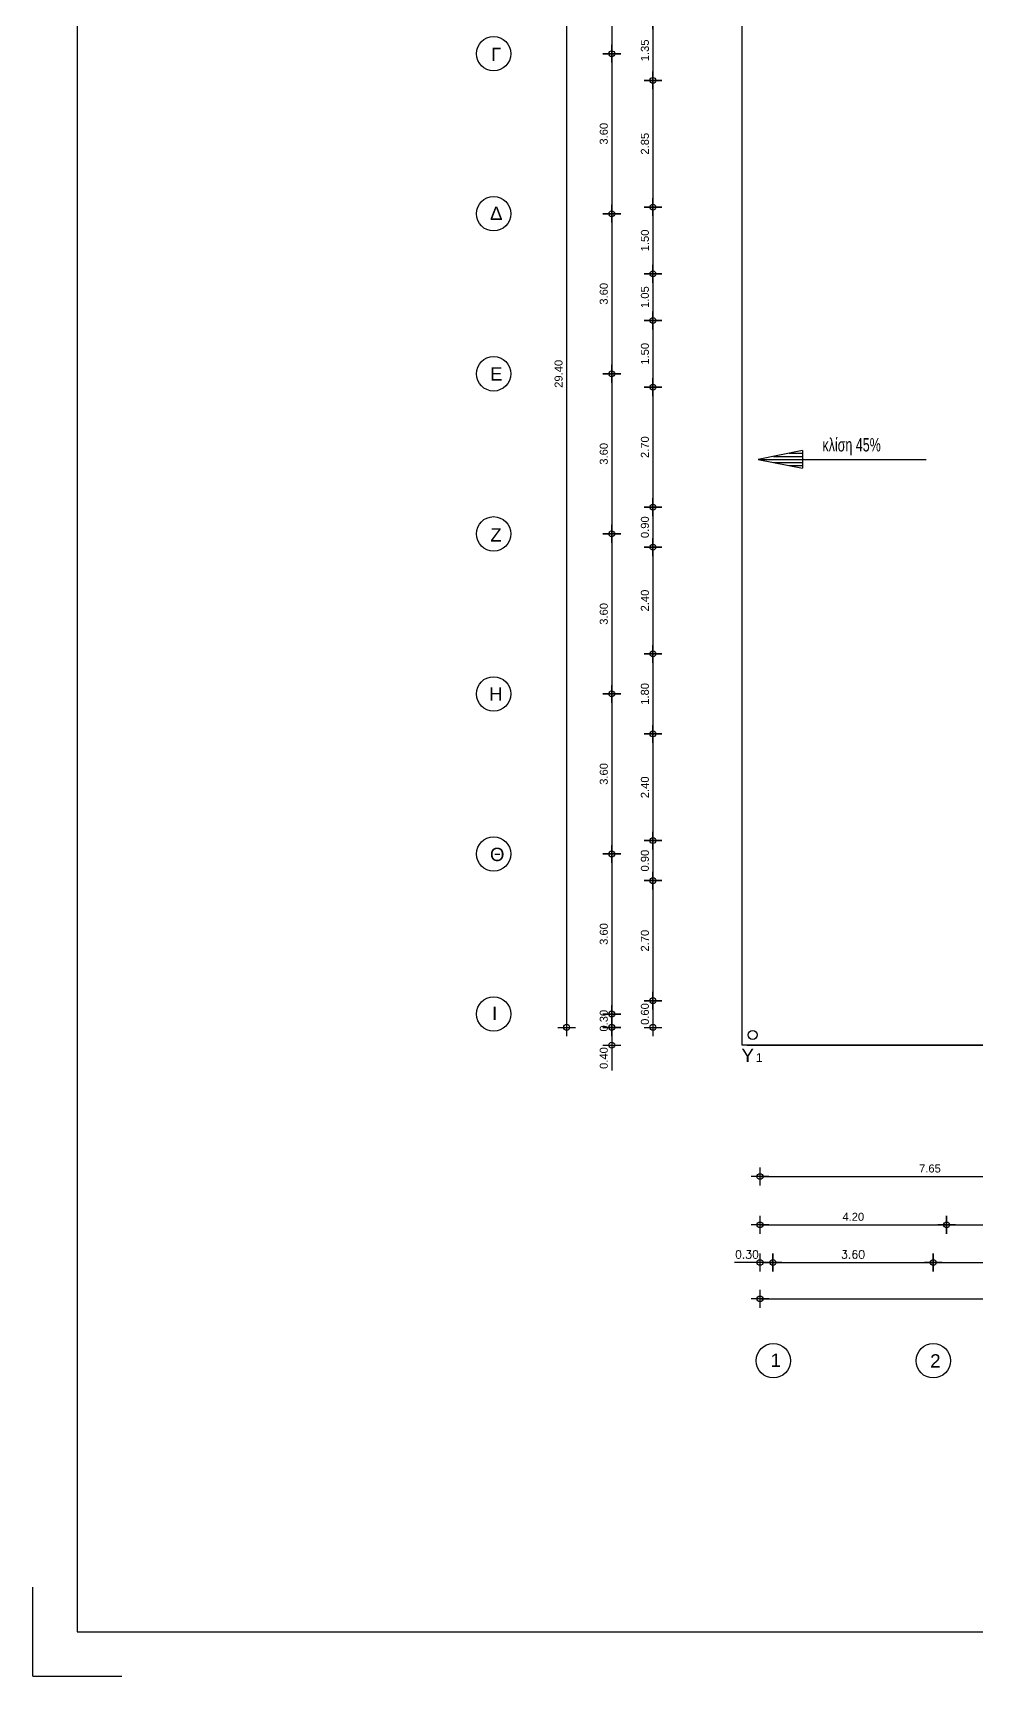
# Model space of a CAD drawing. Header units: metres. Extents: x -11 to 85, y -301 to 135.
# Drawn here: x -1.99 to 19.24, y 75.65 to 112.61 of the extents above; entities that cross this region are included whole.
import ezdxf

# ---------------------------------------------------------------- set-up
doc = ezdxf.new("R2010")
doc.units = ezdxf.units.M
doc.header["$LTSCALE"] = 0.036
doc.header["$PDMODE"] = 2
for name, color, linetype in [('arxitek doma', 252, 'Continuous'), ('BORDER', 5, 'Continuous'), ('DIMBLK', 252, 'Continuous'), ('LAYER-ON', 4, 'Continuous'), ('MARKS', 2, 'Continuous')]:
    doc.layers.add(name, color=color, linetype=linetype)
doc.styles.add('comu-c', font='ugcompl.shx', dxfattribs={"width": 0.7})
doc.styles.add('COMU-N', font='arial.ttf')
doc.styles.get("Standard").update_dxf_attribs({"font": 'arial.ttf'})
doc.dimstyles.new('CADWDOT', dxfattribs={"dimscale": 0.1, "dimtxt": 1.8, "dimasz": 0.08, "dimexe": 2, "dimexo": 0, "dimgap": 0.09, "dimtad": 0, "dimrnd": 0.001, "dimzin": 0, "dimdsep": 46, "dimtxsty": 'Standard', "dimblk1": 'ARTDIM', "dimblk2": 'ARTDIM', "dimsah": 1, "dimcen": 0.09, "dimdle": 0.05, "dimse1": 1, "dimse2": 1, "dimadec": 0, "dimazin": 0, "dimtfac": 1, "dimtmove": 0, "dimatfit": 3, "dimldrblk": 'ARTDIM', "dimfxl": 2, "dimtvp": 0.9999, "dimtolj": 1, "dimtzin": 0, "dimarcsym": 0})

# ---------------------------------------------------------------- blocks, each defined once
blk = doc.blocks.new('art103')
at = {"layer": 'BORDER'}
for p, q in [((0.25, 14.6), (0.25, 0.25)), ((0.25, 0.25), (20.75, 0.25))]:
    blk.add_line(p, q, dxfattribs=at)
at = {"layer": 'MARKS'}
for q in [(0, 0.5), (0.5, 0)]:
    blk.add_line((0, 0), q, dxfattribs=at)
blk = doc.blocks.new('ARTDIM')
at = {"layer": 'DIMBLK'}
for p, q in [((-24.9975, 0), (24.9975, 0)), ((0, -24.9975), (0, 24.9975))]:
    blk.add_line(p, q, dxfattribs=at)
blk.add_circle((0, 0), 8.25, dxfattribs=at)
blk = doc.blocks.new('*D1670')
at = {"layer": 'arxitek doma', "color": 0, "lineweight": -2}
blk.add_line((10.023, 119.63), (10.023, 90.246), dxfattribs=at)
at = {"layer": 'Defpoints', "color": 0, "transparency": 16777216}
for p in [(13.137, 119.638), (10.023, 90.238), (13.137, 90.238)]:
    blk.add_point(p, dxfattribs=at)
at = {"layer": 'arxitek doma', "color": 0, "lineweight": -2, "xscale": 0.008, "yscale": 0.008, "zscale": 0.008}
for p, rotation in [((10.023, 119.638), 90), ((10.023, 90.238), 270)]:
    blk.add_blockref('ARTDIM', p, dxfattribs=dict(at, rotation=rotation))
at = {"layer": 'arxitek doma', "color": 0, "insert": (9.843, 104.938), "char_height": 0.18, "attachment_point": 5, "rotation": 90}
blk.add_mtext('\\A1;29.40', dxfattribs=at)
blk = doc.blocks.new('*D1673')
at = {"layer": 'arxitek doma', "color": 0, "lineweight": -2}
blk.add_line((11.04, 115.73), (11.04, 112.146), dxfattribs=at)
at = {"layer": 'Defpoints', "color": 0, "transparency": 16777216}
for p in [(7.53, 115.738), (7.53, 112.138), (11.04, 112.138)]:
    blk.add_point(p, dxfattribs=at)
at = {"layer": 'arxitek doma', "color": 0, "lineweight": -2, "xscale": 0.008, "yscale": 0.008, "zscale": 0.008}
for p, rotation in [((11.04, 115.738), 90), ((11.04, 112.138), 270)]:
    blk.add_blockref('ARTDIM', p, dxfattribs=dict(at, rotation=rotation))
at = {"layer": 'arxitek doma', "color": 0, "insert": (10.86, 113.938), "char_height": 0.18, "attachment_point": 5, "rotation": 90}
blk.add_mtext('\\A1;3.60', dxfattribs=at)
blk = doc.blocks.new('*D1674')
at = {"layer": 'arxitek doma', "color": 0, "lineweight": -2}
blk.add_line((11.04, 112.13), (11.04, 108.546), dxfattribs=at)
at = {"layer": 'Defpoints', "color": 0, "transparency": 16777216}
for p in [(7.53, 112.138), (7.53, 108.538), (11.04, 108.538)]:
    blk.add_point(p, dxfattribs=at)
at = {"layer": 'arxitek doma', "color": 0, "lineweight": -2, "xscale": 0.008, "yscale": 0.008, "zscale": 0.008}
for p, rotation in [((11.04, 112.138), 90), ((11.04, 108.538), 270)]:
    blk.add_blockref('ARTDIM', p, dxfattribs=dict(at, rotation=rotation))
at = {"layer": 'arxitek doma', "color": 0, "insert": (10.86, 110.338), "char_height": 0.18, "attachment_point": 5, "rotation": 90}
blk.add_mtext('\\A1;3.60', dxfattribs=at)
blk = doc.blocks.new('*D1675')
at = {"layer": 'arxitek doma', "color": 0, "lineweight": -2}
blk.add_line((11.04, 108.53), (11.04, 104.946), dxfattribs=at)
at = {"layer": 'Defpoints', "color": 0, "transparency": 16777216}
for p in [(7.53, 108.538), (7.53, 104.938), (11.04, 104.938)]:
    blk.add_point(p, dxfattribs=at)
at = {"layer": 'arxitek doma', "color": 0, "lineweight": -2, "xscale": 0.008, "yscale": 0.008, "zscale": 0.008}
for p, rotation in [((11.04, 108.538), 90), ((11.04, 104.938), 270)]:
    blk.add_blockref('ARTDIM', p, dxfattribs=dict(at, rotation=rotation))
at = {"layer": 'arxitek doma', "color": 0, "insert": (10.86, 106.738), "char_height": 0.18, "attachment_point": 5, "rotation": 90}
blk.add_mtext('\\A1;3.60', dxfattribs=at)
blk = doc.blocks.new('*D1676')
at = {"layer": 'arxitek doma', "color": 0, "lineweight": -2}
blk.add_line((11.04, 104.93), (11.04, 101.346), dxfattribs=at)
at = {"layer": 'Defpoints', "color": 0, "transparency": 16777216}
for p in [(7.53, 104.938), (7.53, 101.338), (11.04, 101.338)]:
    blk.add_point(p, dxfattribs=at)
at = {"layer": 'arxitek doma', "color": 0, "lineweight": -2, "xscale": 0.008, "yscale": 0.008, "zscale": 0.008}
for p, rotation in [((11.04, 104.938), 90), ((11.04, 101.338), 270)]:
    blk.add_blockref('ARTDIM', p, dxfattribs=dict(at, rotation=rotation))
at = {"layer": 'arxitek doma', "color": 0, "insert": (10.86, 103.138), "char_height": 0.18, "attachment_point": 5, "rotation": 90}
blk.add_mtext('\\A1;3.60', dxfattribs=at)
blk = doc.blocks.new('*D1677')
at = {"layer": 'arxitek doma', "color": 0, "lineweight": -2}
blk.add_line((11.04, 101.33), (11.04, 97.746), dxfattribs=at)
at = {"layer": 'Defpoints', "color": 0, "transparency": 16777216}
for p in [(7.53, 101.338), (7.53, 97.738), (11.04, 97.738)]:
    blk.add_point(p, dxfattribs=at)
at = {"layer": 'arxitek doma', "color": 0, "lineweight": -2, "xscale": 0.008, "yscale": 0.008, "zscale": 0.008}
for p, rotation in [((11.04, 101.338), 90), ((11.04, 97.738), 270)]:
    blk.add_blockref('ARTDIM', p, dxfattribs=dict(at, rotation=rotation))
at = {"layer": 'arxitek doma', "color": 0, "insert": (10.86, 99.538), "char_height": 0.18, "attachment_point": 5, "rotation": 90}
blk.add_mtext('\\A1;3.60', dxfattribs=at)
blk = doc.blocks.new('*D1678')
at = {"layer": 'arxitek doma', "color": 0, "lineweight": -2}
blk.add_line((11.04, 97.73), (11.04, 94.146), dxfattribs=at)
at = {"layer": 'Defpoints', "color": 0, "transparency": 16777216}
for p in [(7.53, 97.738), (7.53, 94.138), (11.04, 94.138)]:
    blk.add_point(p, dxfattribs=at)
at = {"layer": 'arxitek doma', "color": 0, "lineweight": -2, "xscale": 0.008, "yscale": 0.008, "zscale": 0.008}
for p, rotation in [((11.04, 97.738), 90), ((11.04, 94.138), 270)]:
    blk.add_blockref('ARTDIM', p, dxfattribs=dict(at, rotation=rotation))
at = {"layer": 'arxitek doma', "color": 0, "insert": (10.86, 95.938), "char_height": 0.18, "attachment_point": 5, "rotation": 90}
blk.add_mtext('\\A1;3.60', dxfattribs=at)
blk = doc.blocks.new('*D1679')
at = {"layer": 'arxitek doma', "color": 0, "lineweight": -2}
blk.add_line((11.04, 94.13), (11.04, 90.546), dxfattribs=at)
at = {"layer": 'Defpoints', "color": 0, "transparency": 16777216}
for p in [(7.53, 94.138), (7.53, 90.538), (11.04, 90.538)]:
    blk.add_point(p, dxfattribs=at)
at = {"layer": 'arxitek doma', "color": 0, "lineweight": -2, "xscale": 0.008, "yscale": 0.008, "zscale": 0.008}
for p, rotation in [((11.04, 94.138), 90), ((11.04, 90.538), 270)]:
    blk.add_blockref('ARTDIM', p, dxfattribs=dict(at, rotation=rotation))
at = {"layer": 'arxitek doma', "color": 0, "insert": (10.86, 92.338), "char_height": 0.18, "attachment_point": 5, "rotation": 90}
blk.add_mtext('\\A1;3.60', dxfattribs=at)
blk = doc.blocks.new('*D1680')
at = {"layer": 'arxitek doma', "color": 0, "lineweight": -2}
blk.add_line((11.04, 90.53), (11.04, 90.246), dxfattribs=at)
at = {"layer": 'Defpoints', "color": 0, "transparency": 16777216}
for p in [(7.53, 90.538), (11.04, 90.238), (13.137, 90.238)]:
    blk.add_point(p, dxfattribs=at)
at = {"layer": 'arxitek doma', "color": 0, "lineweight": -2, "xscale": 0.008, "yscale": 0.008, "zscale": 0.008}
for p, rotation in [((11.04, 90.538), 90), ((11.04, 90.238), 270)]:
    blk.add_blockref('ARTDIM', p, dxfattribs=dict(at, rotation=rotation))
at = {"layer": 'arxitek doma', "color": 0, "insert": (10.86, 90.388), "char_height": 0.18, "attachment_point": 5, "rotation": 90}
blk.add_mtext('\\A1;0.30', dxfattribs=at)
blk = doc.blocks.new('*D1685')
at = {"layer": 'arxitek doma', "color": 0, "lineweight": -2}
blk.add_line((11.965, 112.88), (11.965, 111.546), dxfattribs=at)
at = {"layer": 'Defpoints', "color": 0, "transparency": 16777216}
for p in [(13.428, 112.888), (11.965, 111.538), (13.428, 111.538)]:
    blk.add_point(p, dxfattribs=at)
at = {"layer": 'arxitek doma', "color": 0, "lineweight": -2, "xscale": 0.008, "yscale": 0.008, "zscale": 0.008}
for p, rotation in [((11.965, 112.888), 90), ((11.965, 111.538), 270)]:
    blk.add_blockref('ARTDIM', p, dxfattribs=dict(at, rotation=rotation))
at = {"layer": 'arxitek doma', "color": 0, "insert": (11.785, 112.213), "char_height": 0.18, "attachment_point": 5, "rotation": 90}
blk.add_mtext('\\A1;1.35', dxfattribs=at)
blk = doc.blocks.new('*D1686')
at = {"layer": 'arxitek doma', "color": 0, "lineweight": -2}
blk.add_line((11.965, 111.53), (11.965, 108.696), dxfattribs=at)
at = {"layer": 'Defpoints', "color": 0, "transparency": 16777216}
for p in [(13.428, 111.538), (11.965, 108.688), (13.428, 108.688)]:
    blk.add_point(p, dxfattribs=at)
at = {"layer": 'arxitek doma', "color": 0, "lineweight": -2, "xscale": 0.008, "yscale": 0.008, "zscale": 0.008}
for p, rotation in [((11.965, 111.538), 90), ((11.965, 108.688), 270)]:
    blk.add_blockref('ARTDIM', p, dxfattribs=dict(at, rotation=rotation))
at = {"layer": 'arxitek doma', "color": 0, "insert": (11.785, 110.113), "char_height": 0.18, "attachment_point": 5, "rotation": 90}
blk.add_mtext('\\A1;2.85', dxfattribs=at)
blk = doc.blocks.new('*D1687')
at = {"layer": 'arxitek doma', "color": 0, "lineweight": -2}
blk.add_line((11.965, 108.68), (11.965, 107.196), dxfattribs=at)
at = {"layer": 'Defpoints', "color": 0, "transparency": 16777216}
for p in [(13.428, 108.688), (11.965, 107.188), (13.428, 107.188)]:
    blk.add_point(p, dxfattribs=at)
at = {"layer": 'arxitek doma', "color": 0, "lineweight": -2, "xscale": 0.008, "yscale": 0.008, "zscale": 0.008}
for p, rotation in [((11.965, 108.688), 90), ((11.965, 107.188), 270)]:
    blk.add_blockref('ARTDIM', p, dxfattribs=dict(at, rotation=rotation))
at = {"layer": 'arxitek doma', "color": 0, "insert": (11.785, 107.938), "char_height": 0.18, "attachment_point": 5, "rotation": 90}
blk.add_mtext('\\A1;1.50', dxfattribs=at)
blk = doc.blocks.new('*D1688')
at = {"layer": 'arxitek doma', "color": 0, "lineweight": -2}
blk.add_line((11.965, 107.18), (11.965, 106.146), dxfattribs=at)
at = {"layer": 'Defpoints', "color": 0, "transparency": 16777216}
for p in [(13.728, 107.188), (11.965, 106.138), (13.728, 106.138)]:
    blk.add_point(p, dxfattribs=at)
at = {"layer": 'arxitek doma', "color": 0, "lineweight": -2, "xscale": 0.008, "yscale": 0.008, "zscale": 0.008}
for p, rotation in [((11.965, 107.188), 90), ((11.965, 106.138), 270)]:
    blk.add_blockref('ARTDIM', p, dxfattribs=dict(at, rotation=rotation))
at = {"layer": 'arxitek doma', "color": 0, "insert": (11.785, 106.663), "char_height": 0.18, "attachment_point": 5, "rotation": 90}
blk.add_mtext('\\A1;1.05', dxfattribs=at)
blk = doc.blocks.new('*D1689')
at = {"layer": 'arxitek doma', "color": 0, "lineweight": -2}
blk.add_line((11.965, 106.13), (11.965, 104.646), dxfattribs=at)
at = {"layer": 'Defpoints', "color": 0, "transparency": 16777216}
for p in [(13.728, 106.138), (11.965, 104.638), (13.728, 104.638)]:
    blk.add_point(p, dxfattribs=at)
at = {"layer": 'arxitek doma', "color": 0, "lineweight": -2, "xscale": 0.008, "yscale": 0.008, "zscale": 0.008}
for p, rotation in [((11.965, 106.138), 90), ((11.965, 104.638), 270)]:
    blk.add_blockref('ARTDIM', p, dxfattribs=dict(at, rotation=rotation))
at = {"layer": 'arxitek doma', "color": 0, "insert": (11.785, 105.388), "char_height": 0.18, "attachment_point": 5, "rotation": 90}
blk.add_mtext('\\A1;1.50', dxfattribs=at)
blk = doc.blocks.new('*D1690')
at = {"layer": 'arxitek doma', "color": 0, "lineweight": -2}
blk.add_line((11.965, 104.63), (11.965, 101.946), dxfattribs=at)
at = {"layer": 'Defpoints', "color": 0, "transparency": 16777216}
for p in [(13.428, 104.638), (11.965, 101.938), (13.428, 101.938)]:
    blk.add_point(p, dxfattribs=at)
at = {"layer": 'arxitek doma', "color": 0, "lineweight": -2, "xscale": 0.008, "yscale": 0.008, "zscale": 0.008}
for p, rotation in [((11.965, 104.638), 90), ((11.965, 101.938), 270)]:
    blk.add_blockref('ARTDIM', p, dxfattribs=dict(at, rotation=rotation))
at = {"layer": 'arxitek doma', "color": 0, "insert": (11.785, 103.288), "char_height": 0.18, "attachment_point": 5, "rotation": 90}
blk.add_mtext('\\A1;2.70', dxfattribs=at)
blk = doc.blocks.new('*D1691')
at = {"layer": 'arxitek doma', "color": 0, "lineweight": -2}
blk.add_line((11.965, 101.93), (11.965, 101.046), dxfattribs=at)
at = {"layer": 'Defpoints', "color": 0, "transparency": 16777216}
for p in [(13.428, 101.938), (11.965, 101.038), (13.428, 101.038)]:
    blk.add_point(p, dxfattribs=at)
at = {"layer": 'arxitek doma', "color": 0, "lineweight": -2, "xscale": 0.008, "yscale": 0.008, "zscale": 0.008}
for p, rotation in [((11.965, 101.938), 90), ((11.965, 101.038), 270)]:
    blk.add_blockref('ARTDIM', p, dxfattribs=dict(at, rotation=rotation))
at = {"layer": 'arxitek doma', "color": 0, "insert": (11.785, 101.488), "char_height": 0.18, "attachment_point": 5, "rotation": 90}
blk.add_mtext('\\A1;0.90', dxfattribs=at)
blk = doc.blocks.new('*D1692')
at = {"layer": 'arxitek doma', "color": 0, "lineweight": -2}
blk.add_line((11.965, 101.03), (11.965, 98.646), dxfattribs=at)
at = {"layer": 'Defpoints', "color": 0, "transparency": 16777216}
for p in [(13.428, 101.038), (11.965, 98.638), (13.428, 98.638)]:
    blk.add_point(p, dxfattribs=at)
at = {"layer": 'arxitek doma', "color": 0, "lineweight": -2, "xscale": 0.008, "yscale": 0.008, "zscale": 0.008}
for p, rotation in [((11.965, 101.038), 90), ((11.965, 98.638), 270)]:
    blk.add_blockref('ARTDIM', p, dxfattribs=dict(at, rotation=rotation))
at = {"layer": 'arxitek doma', "color": 0, "insert": (11.785, 99.838), "char_height": 0.18, "attachment_point": 5, "rotation": 90}
blk.add_mtext('\\A1;2.40', dxfattribs=at)
blk = doc.blocks.new('*D1693')
at = {"layer": 'arxitek doma', "color": 0, "lineweight": -2}
blk.add_line((11.965, 98.63), (11.965, 96.846), dxfattribs=at)
at = {"layer": 'Defpoints', "color": 0, "transparency": 16777216}
for p in [(13.428, 98.638), (11.965, 96.838), (13.428, 96.838)]:
    blk.add_point(p, dxfattribs=at)
at = {"layer": 'arxitek doma', "color": 0, "lineweight": -2, "xscale": 0.008, "yscale": 0.008, "zscale": 0.008}
for p, rotation in [((11.965, 98.638), 90), ((11.965, 96.838), 270)]:
    blk.add_blockref('ARTDIM', p, dxfattribs=dict(at, rotation=rotation))
at = {"layer": 'arxitek doma', "color": 0, "insert": (11.785, 97.738), "char_height": 0.18, "attachment_point": 5, "rotation": 90}
blk.add_mtext('\\A1;1.80', dxfattribs=at)
blk = doc.blocks.new('*D1694')
at = {"layer": 'arxitek doma', "color": 0, "lineweight": -2}
blk.add_line((11.965, 96.83), (11.965, 94.446), dxfattribs=at)
at = {"layer": 'Defpoints', "color": 0, "transparency": 16777216}
for p in [(13.428, 96.838), (11.965, 94.438), (13.428, 94.438)]:
    blk.add_point(p, dxfattribs=at)
at = {"layer": 'arxitek doma', "color": 0, "lineweight": -2, "xscale": 0.008, "yscale": 0.008, "zscale": 0.008}
for p, rotation in [((11.965, 96.838), 90), ((11.965, 94.438), 270)]:
    blk.add_blockref('ARTDIM', p, dxfattribs=dict(at, rotation=rotation))
at = {"layer": 'arxitek doma', "color": 0, "insert": (11.785, 95.638), "char_height": 0.18, "attachment_point": 5, "rotation": 90}
blk.add_mtext('\\A1;2.40', dxfattribs=at)
blk = doc.blocks.new('*D1695')
at = {"layer": 'arxitek doma', "color": 0, "lineweight": -2}
blk.add_line((11.965, 94.43), (11.965, 93.546), dxfattribs=at)
at = {"layer": 'Defpoints', "color": 0, "transparency": 16777216}
for p in [(13.428, 94.438), (11.965, 93.538), (13.428, 93.538)]:
    blk.add_point(p, dxfattribs=at)
at = {"layer": 'arxitek doma', "color": 0, "lineweight": -2, "xscale": 0.008, "yscale": 0.008, "zscale": 0.008}
for p, rotation in [((11.965, 94.438), 90), ((11.965, 93.538), 270)]:
    blk.add_blockref('ARTDIM', p, dxfattribs=dict(at, rotation=rotation))
at = {"layer": 'arxitek doma', "color": 0, "insert": (11.785, 93.988), "char_height": 0.18, "attachment_point": 5, "rotation": 90}
blk.add_mtext('\\A1;0.90', dxfattribs=at)
blk = doc.blocks.new('*D1696')
at = {"layer": 'arxitek doma', "color": 0, "lineweight": -2}
blk.add_line((11.965, 93.53), (11.965, 90.846), dxfattribs=at)
at = {"layer": 'Defpoints', "color": 0, "transparency": 16777216}
for p in [(13.428, 93.538), (11.965, 90.838), (13.428, 90.838)]:
    blk.add_point(p, dxfattribs=at)
at = {"layer": 'arxitek doma', "color": 0, "lineweight": -2, "xscale": 0.008, "yscale": 0.008, "zscale": 0.008}
for p, rotation in [((11.965, 93.538), 90), ((11.965, 90.838), 270)]:
    blk.add_blockref('ARTDIM', p, dxfattribs=dict(at, rotation=rotation))
at = {"layer": 'arxitek doma', "color": 0, "insert": (11.785, 92.188), "char_height": 0.18, "attachment_point": 5, "rotation": 90}
blk.add_mtext('\\A1;2.70', dxfattribs=at)
blk = doc.blocks.new('*D1697')
at = {"layer": 'arxitek doma', "color": 0, "lineweight": -2}
blk.add_line((11.965, 90.83), (11.965, 90.246), dxfattribs=at)
at = {"layer": 'Defpoints', "color": 0, "transparency": 16777216}
for p in [(13.428, 90.838), (11.965, 90.238), (13.428, 90.238)]:
    blk.add_point(p, dxfattribs=at)
at = {"layer": 'arxitek doma', "color": 0, "lineweight": -2, "xscale": 0.008, "yscale": 0.008, "zscale": 0.008}
for p, rotation in [((11.965, 90.838), 90), ((11.965, 90.238), 270)]:
    blk.add_blockref('ARTDIM', p, dxfattribs=dict(at, rotation=rotation))
at = {"layer": 'arxitek doma', "color": 0, "insert": (11.785, 90.538), "char_height": 0.18, "attachment_point": 5, "rotation": 90}
blk.add_mtext('\\A1;0.60', dxfattribs=at)
blk = doc.blocks.new('*D1698')
at = {"layer": 'arxitek doma', "color": 0, "lineweight": -2}
blk.add_line((14.382, 84.132), (47.366, 84.132), dxfattribs=at)
at = {"layer": 'Defpoints', "color": 0, "transparency": 16777216}
for p in [(14.374, 88.4), (47.374, 88.4), (47.374, 84.132)]:
    blk.add_point(p, dxfattribs=at)
at = {"layer": 'arxitek doma', "color": 0, "lineweight": -2, "xscale": 0.008, "yscale": 0.008, "zscale": 0.008, "rotation": 180}
blk.add_blockref('ARTDIM', (14.374, 84.132), dxfattribs=at)
at = {"layer": 'arxitek doma', "color": 0, "lineweight": -2, "xscale": 0.008, "yscale": 0.008, "zscale": 0.008}
blk.add_blockref('ARTDIM', (47.374, 84.132), dxfattribs=at)
at = {"layer": 'arxitek doma', "color": 0, "insert": (30.874, 84.312), "char_height": 0.18, "attachment_point": 5}
blk.add_mtext('\\A1;33.00', dxfattribs=at)
blk = doc.blocks.new('*D1699')
at = {"layer": 'arxitek doma', "color": 0, "lineweight": -2}
for p, q in [((14.374, 84.95), (13.799, 84.95)), ((14.657, 84.95), (14.382, 84.95))]:
    blk.add_line(p, q, dxfattribs=at)
at = {"layer": 'Defpoints', "color": 0, "transparency": 16777216}
for p in [(14.374, 88.572), (14.665, 88.572), (14.374, 84.95)]:
    blk.add_point(p, dxfattribs=at)
at = {"layer": 'arxitek doma', "color": 0, "lineweight": -2, "xscale": 0.008, "yscale": 0.008, "zscale": 0.008, "rotation": 180}
blk.add_blockref('ARTDIM', (14.374, 84.95), dxfattribs=at)
at = {"layer": 'arxitek doma', "color": 0, "lineweight": -2, "xscale": 0.008, "yscale": 0.008, "zscale": 0.008}
blk.add_blockref('ARTDIM', (14.665, 84.95), dxfattribs=at)
at = {"layer": 'arxitek doma', "color": 0, "insert": (14.082, 85.13), "char_height": 0.18, "attachment_point": 5}
blk.add_mtext('\\A1;{\\Fcomplex.shx;0.30}', dxfattribs=at)
blk = doc.blocks.new('*D1700')
at = {"layer": 'arxitek doma', "color": 0, "lineweight": -2}
blk.add_line((14.673, 84.95), (18.266, 84.95), dxfattribs=at)
at = {"layer": 'Defpoints', "color": 0, "transparency": 16777216}
for p in [(14.665, 88.572), (18.274, 84.95), (18.274, 81.46)]:
    blk.add_point(p, dxfattribs=at)
at = {"layer": 'arxitek doma', "color": 0, "lineweight": -2, "xscale": 0.008, "yscale": 0.008, "zscale": 0.008, "rotation": 180}
blk.add_blockref('ARTDIM', (14.665, 84.95), dxfattribs=at)
at = {"layer": 'arxitek doma', "color": 0, "lineweight": -2, "xscale": 0.008, "yscale": 0.008, "zscale": 0.008}
blk.add_blockref('ARTDIM', (18.274, 84.95), dxfattribs=at)
at = {"layer": 'arxitek doma', "color": 0, "insert": (16.469, 85.13), "char_height": 0.18, "attachment_point": 5}
blk.add_mtext('\\A1;{\\Fcomplex.shx;3.60}', dxfattribs=at)
blk = doc.blocks.new('*D1701')
at = {"layer": 'arxitek doma', "color": 0, "lineweight": -2}
blk.add_line((18.282, 84.95), (21.866, 84.95), dxfattribs=at)
at = {"layer": 'Defpoints', "color": 0, "transparency": 16777216}
for p in [(21.874, 84.95), (18.274, 81.46), (21.874, 81.46)]:
    blk.add_point(p, dxfattribs=at)
at = {"layer": 'arxitek doma', "color": 0, "lineweight": -2, "xscale": 0.008, "yscale": 0.008, "zscale": 0.008, "rotation": 180}
blk.add_blockref('ARTDIM', (18.274, 84.95), dxfattribs=at)
at = {"layer": 'arxitek doma', "color": 0, "lineweight": -2, "xscale": 0.008, "yscale": 0.008, "zscale": 0.008}
blk.add_blockref('ARTDIM', (21.874, 84.95), dxfattribs=at)
at = {"layer": 'arxitek doma', "color": 0, "insert": (20.074, 85.13), "char_height": 0.18, "attachment_point": 5}
blk.add_mtext('\\A1;3.60', dxfattribs=at)
blk = doc.blocks.new('*D1710')
at = {"layer": 'arxitek doma', "color": 0, "lineweight": -2}
blk.add_line((14.382, 85.796), (18.566, 85.796), dxfattribs=at)
at = {"layer": 'Defpoints', "color": 0, "transparency": 16777216}
for p in [(14.374, 88.572), (18.574, 88.572), (18.574, 85.796)]:
    blk.add_point(p, dxfattribs=at)
at = {"layer": 'arxitek doma', "color": 0, "lineweight": -2, "xscale": 0.008, "yscale": 0.008, "zscale": 0.008, "rotation": 180}
blk.add_blockref('ARTDIM', (14.374, 85.796), dxfattribs=at)
at = {"layer": 'arxitek doma', "color": 0, "lineweight": -2, "xscale": 0.008, "yscale": 0.008, "zscale": 0.008}
blk.add_blockref('ARTDIM', (18.574, 85.796), dxfattribs=at)
at = {"layer": 'arxitek doma', "color": 0, "insert": (16.474, 85.976), "char_height": 0.18, "attachment_point": 5}
blk.add_mtext('\\A1;4.20', dxfattribs=at)
blk = doc.blocks.new('*D1711')
at = {"layer": 'arxitek doma', "color": 0, "lineweight": -2}
blk.add_line((18.582, 85.796), (21.716, 85.796), dxfattribs=at)
at = {"layer": 'Defpoints', "color": 0, "transparency": 16777216}
for p in [(18.574, 88.572), (21.724, 88.572), (21.724, 85.796)]:
    blk.add_point(p, dxfattribs=at)
at = {"layer": 'arxitek doma', "color": 0, "lineweight": -2, "xscale": 0.008, "yscale": 0.008, "zscale": 0.008, "rotation": 180}
blk.add_blockref('ARTDIM', (18.574, 85.796), dxfattribs=at)
at = {"layer": 'arxitek doma', "color": 0, "lineweight": -2, "xscale": 0.008, "yscale": 0.008, "zscale": 0.008}
blk.add_blockref('ARTDIM', (21.724, 85.796), dxfattribs=at)
at = {"layer": 'arxitek doma', "color": 0, "insert": (20.149, 85.976), "char_height": 0.18, "attachment_point": 5}
blk.add_mtext('\\A1;3.15', dxfattribs=at)
blk = doc.blocks.new('*D1753')
at = {"layer": 'arxitek doma', "color": 0, "lineweight": -2}
blk.add_line((14.382, 86.882), (22.016, 86.882), dxfattribs=at)
at = {"layer": 'Defpoints', "color": 0, "transparency": 16777216}
for p in [(14.374, 90.238), (22.024, 90.238), (22.024, 86.882)]:
    blk.add_point(p, dxfattribs=at)
at = {"layer": 'arxitek doma', "color": 0, "lineweight": -2, "xscale": 0.008, "yscale": 0.008, "zscale": 0.008, "rotation": 180}
blk.add_blockref('ARTDIM', (14.374, 86.882), dxfattribs=at)
at = {"layer": 'arxitek doma', "color": 0, "lineweight": -2, "xscale": 0.008, "yscale": 0.008, "zscale": 0.008}
blk.add_blockref('ARTDIM', (22.024, 86.882), dxfattribs=at)
at = {"layer": 'arxitek doma', "color": 0, "insert": (18.199, 87.062), "char_height": 0.18, "attachment_point": 5}
blk.add_mtext('\\A1;7.65', dxfattribs=at)
blk = doc.blocks.new('*D1756')
at = {"layer": 'arxitek doma', "color": 0, "lineweight": -2}
for p, q in [((11.04, 90.23), (11.04, 89.846)), ((11.04, 89.838), (11.04, 89.264))]:
    blk.add_line(p, q, dxfattribs=at)
at = {"layer": 'Defpoints', "color": 0, "transparency": 16777216}
for p in [(14.374, 90.238), (11.04, 89.838), (14.374, 89.838, -3)]:
    blk.add_point(p, dxfattribs=at)
at = {"layer": 'arxitek doma', "color": 0, "lineweight": -2, "xscale": 0.008, "yscale": 0.008, "zscale": 0.008}
for p, rotation in [((11.04, 90.238), 90), ((11.04, 89.838), 270)]:
    blk.add_blockref('ARTDIM', p, dxfattribs=dict(at, rotation=rotation))
at = {"layer": 'arxitek doma', "color": 0, "insert": (10.86, 89.547), "char_height": 0.18, "attachment_point": 5, "rotation": 90}
blk.add_mtext('\\A1;0.40', dxfattribs=at)

msp = doc.modelspace()

# ---------------------------------------------------------------- linework, layer by layer
at = {"layer": 'arxitek doma'}
for p, q in [((13.974, 89.838), (13.974, 120.038)), ((15.329, 103.21), (14.333, 103.011)), ((15.03, 103.151), (15.329, 103.151)), ((15.329, 103.21), (15.329, 102.812)), ((14.333, 103.011), (18.116, 103.011)), ((14.333, 103.011), (15.329, 102.812)), ((14.682, 103.081), (15.329, 103.081)), ((14.682, 102.942), (15.329, 102.942)), ((15.03, 102.872), (15.329, 102.872)), ((26.124, 89.838), (13.974, 89.838)), ((14.085, 89.838), (26.013, 89.838))]:
    msp.add_line(p, q, dxfattribs=at)
for centre, radius in [((8.38, 112.138, 3), 0.387), ((8.38, 108.538, 3), 0.387), ((8.38, 104.938, 3), 0.387), ((8.38, 101.338, 3), 0.387), ((8.38, 97.738, 3), 0.387), ((8.38, 94.138, 3), 0.387), ((8.38, 90.538, 3), 0.387), ((14.211, 90.068), 0.1), ((14.674, 82.739, 3), 0.387), ((18.274, 82.739, 3), 0.387)]:
    msp.add_circle(centre, radius, dxfattribs=at)

# ---------------------------------------------------------------- block references
at = {"layer": 'LAYER-ON', "xscale": 4, "yscale": 4, "zscale": 4}
msp.add_blockref('art103', (-1.988, 75.645, 3), dxfattribs=at)

# ---------------------------------------------------------------- texts
at = {"layer": 'arxitek doma', "style": 'COMU-N'}
for s, height, p in [('Γ', 0.3, (8.321, 111.971, 3)), ('Δ', 0.3, (8.299, 108.4, 3)), ('Ε', 0.3, (8.299, 104.786, 3)), ('Ζ', 0.3, (8.305, 101.164, 3)), ('Η', 0.3, (8.277, 97.586, 3)), ('Θ', 0.3, (8.298, 93.978, 3)), ('Ι', 0.3, (8.346, 90.4, 3)), ('Y', 0.3, (13.958, 89.456, 3)), ('1', 0.2, (14.28, 89.456, 3)), ('1', 0.3, (14.612, 82.601, 3)), ('2', 0.3, (18.205, 82.586, 3))]:
    msp.add_text(s, height=height, dxfattribs=at).set_placement(p)
at = {"layer": 'arxitek doma', "style": 'comu-c', "width": 0.7}
msp.add_text('κλίση 45%', height=0.3, dxfattribs=at).set_placement((15.78, 103.191))

# ---------------------------------------------------------------- dimensions: what is measured, and where the dimension line sits
at = {"layer": 'arxitek doma'}
for base, p1, p2, picture, middle in [((10.023, 90.238, 3), (13.137, 119.638, 3), (13.137, 90.238, 3), '*D1670', (9.843, 104.938, 3)), ((11.04, 112.138, 3), (7.53, 115.738, 3), (7.53, 112.138, 3), '*D1673', (10.86, 113.938, 3)), ((11.965, 111.538, 3), (13.428, 112.888, 3), (13.428, 111.538, 3), '*D1685', (11.785, 112.213, 3)), ((11.04, 108.538, 3), (7.53, 112.138, 3), (7.53, 108.538, 3), '*D1674', (10.86, 110.338, 3)), ((11.965, 108.688, 3), (13.428, 111.538, 3), (13.428, 108.688, 3), '*D1686', (11.785, 110.113, 3)), ((11.04, 104.938, 3), (7.53, 108.538, 3), (7.53, 104.938, 3), '*D1675', (10.86, 106.738, 3)), ((11.965, 107.188, 3), (13.428, 108.688, 3), (13.428, 107.188, 3), '*D1687', (11.785, 107.938, 3)), ((11.965, 106.138, 3), (13.728, 107.188, 3), (13.728, 106.138, 3), '*D1688', (11.785, 106.663, 3)), ((11.965, 104.638, 3), (13.728, 106.138, 3), (13.728, 104.638, 3), '*D1689', (11.785, 105.388, 3)), ((11.04, 101.338, 3), (7.53, 104.938, 3), (7.53, 101.338, 3), '*D1676', (10.86, 103.138, 3)), ((11.965, 101.938, 3), (13.428, 104.638, 3), (13.428, 101.938, 3), '*D1690', (11.785, 103.288, 3)), ((11.965, 101.038, 3), (13.428, 101.938, 3), (13.428, 101.038, 3), '*D1691', (11.785, 101.488, 3)), ((11.04, 97.738, 3), (7.53, 101.338, 3), (7.53, 97.738, 3), '*D1677', (10.86, 99.538, 3)), ((11.965, 98.638, 3), (13.428, 101.038, 3), (13.428, 98.638, 3), '*D1692', (11.785, 99.838, 3)), ((11.965, 96.838, 3), (13.428, 98.638, 3), (13.428, 96.838, 3), '*D1693', (11.785, 97.738, 3)), ((11.04, 94.138, 3), (7.53, 97.738, 3), (7.53, 94.138, 3), '*D1678', (10.86, 95.938, 3)), ((11.965, 94.438, 3), (13.428, 96.838, 3), (13.428, 94.438, 3), '*D1694', (11.785, 95.638, 3)), ((11.965, 93.538, 3), (13.428, 94.438, 3), (13.428, 93.538, 3), '*D1695', (11.785, 93.988, 3)), ((11.04, 90.538, 3), (7.53, 94.138, 3), (7.53, 90.538, 3), '*D1679', (10.86, 92.338, 3)), ((11.965, 90.838, 3), (13.428, 93.538, 3), (13.428, 90.838, 3), '*D1696', (11.785, 92.188, 3)), ((11.965, 90.238, 3), (13.428, 90.838, 3), (13.428, 90.238, 3), '*D1697', (11.785, 90.538, 3)), ((11.04, 89.838, 3), (14.374, 90.238, 3), (14.374, 89.838), '*D1756', (10.86, 89.547, 3))]:
    dim = msp.add_linear_dim(base=base, p1=p1, p2=p2, angle=90, dimstyle='CADWDOT', dxfattribs=at)
    dim.commit()
    dim.dimension.update_dxf_attribs({"geometry": picture, "text_midpoint": middle})
dim = msp.add_linear_dim(base=(11.04, 90.238, 3), p1=(7.53, 90.538, 3), p2=(13.137, 90.238, 3), angle=90, dimstyle='CADWDOT', dxfattribs=at)
dim.commit()
dim.dimension.update_dxf_attribs({"geometry": '*D1680', "text_midpoint": (11.04, 90.388, 3), "dimtype": 160})
for base, p1, p2, picture, middle in [((22.024, 86.882, 3), (14.374, 90.238, 3), (22.024, 90.238, 3), '*D1753', (18.199, 87.062, 3)), ((18.574, 85.796, 3), (14.374, 88.572, 3), (18.574, 88.572, 3), '*D1710', (16.474, 85.976, 3)), ((47.374, 84.132, 3), (14.374, 88.4, 3), (47.374, 88.4, 3), '*D1698', (30.874, 84.312, 3)), ((21.724, 85.796, 3), (18.574, 88.572, 3), (21.724, 88.572, 3), '*D1711', (20.149, 85.976, 3)), ((21.874, 84.95, 3), (18.274, 81.46, 3), (21.874, 81.46, 3), '*D1701', (20.074, 85.13, 3))]:
    dim = msp.add_linear_dim(base=base, p1=p1, p2=p2, dimstyle='CADWDOT', dxfattribs=at)
    dim.commit()
    dim.dimension.update_dxf_attribs({"geometry": picture, "text_midpoint": middle})
for base, p2, text, picture, middle in [((14.374, 84.95, 3), (14.374, 88.572, 3), '{\\Fcomplex.shx;0.30}', '*D1699', (14.082, 85.13, 3)), ((18.274, 84.95, 3), (18.274, 81.46, 3), '{\\Fcomplex.shx;3.60}', '*D1700', (16.469, 85.13, 3))]:
    dim = msp.add_linear_dim(base=base, p1=(14.665, 88.572, 3), p2=p2, text=text, dimstyle='CADWDOT', dxfattribs=at)
    dim.commit()
    dim.dimension.update_dxf_attribs({"geometry": picture, "text_midpoint": middle})

doc.saveas('drawing.dxf')
